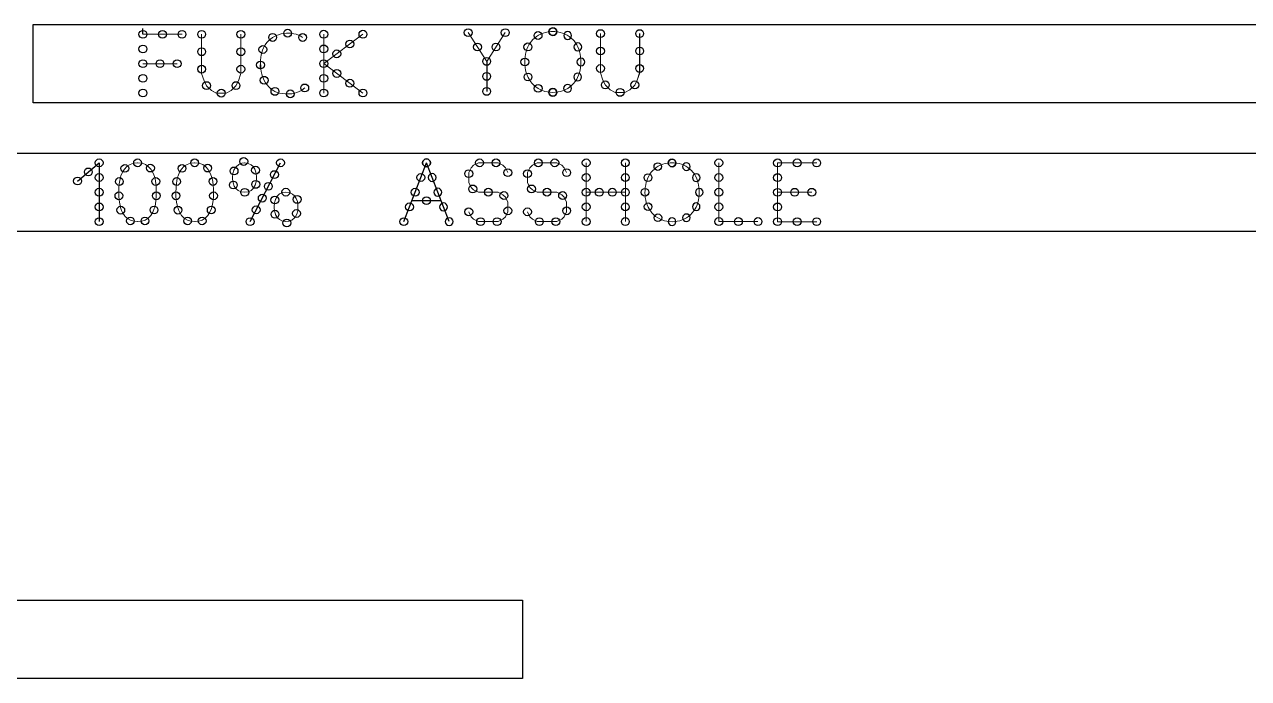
# Model space of a CAD drawing. Header units: millimetres. Extents: x 914 to 3588, y 1690 to 3669.
# Drawn here: x 1810 to 2434, y 1690 to 2024 of the extents above; entities that cross this region are included whole.
import ezdxf

# ---------------------------------------------------------------- set-up
doc = ezdxf.new("R2010")
doc.units = ezdxf.units.MM

# ---------------------------------------------------------------- blocks, each defined once
blk = doc.blocks.new('*U163')
blk.add_circle((0, 0), 2)
blk = doc.blocks.new('*U164')
at = {"color": 0, "linetype": 'ByBlock', "lineweight": -2, "transparency": 16777216}
for p, rotation in [((2145.41, 2264.32), 270), ((2165.4, 2264.32), 89.99999999999999), ((2145.41, 2255.43), 270), ((2165.4, 2255.43), 89.99999999999999), ((2145.41, 2246.54), 270), ((2165.4, 2246.54), 89.99999999999999), ((2147.88, 2238.15), 296.5650511770738), ((2162.92, 2238.15), 63.43494882290936)]:
    blk.add_blockref('*U163', p, dxfattribs=dict(at, rotation=rotation))
blk.add_blockref('*U163', (2155.4, 2234.32), dxfattribs=at)
blk = doc.blocks.new('*U165')
blk.add_circle((0, 0), 2)
blk = doc.blocks.new('*U166')
at = {"color": 0, "linetype": 'ByBlock', "lineweight": -2, "transparency": 16777216}
for p, rotation in [((1975.51, 2013.61), 36.85459019776831), ((1982.17, 2018.61), 36.85459019776831), ((1968.84, 2008.62), 36.85459019776831), ((1962.19, 2003.62), 143.0842167957475), ((1968.85, 1998.62), 143.0842167957475), ((1975.51, 1993.61), 143.0842167957475), ((1982.17, 1988.61), 143.0842167957475)]:
    blk.add_blockref('*U165', p, dxfattribs=dict(at, rotation=rotation))
blk = doc.blocks.new('*U167')
blk.add_circle((0, 0), 2)
blk = doc.blocks.new('*U168')
at = {"color": 0, "linetype": 'ByBlock', "lineweight": -2, "transparency": 16777216, "rotation": 270}
for p in [(1962.18, 2018.61), (1962.18, 2011.11), (1962.18, 2003.61), (1962.18, 1996.11), (1962.18, 1988.61)]:
    blk.add_blockref('*U167', p, dxfattribs=at)
blk = doc.blocks.new('*U169')
blk.add_circle((-0.01, -0.01), 2)
blk = doc.blocks.new('*U170')
at = {"color": 0, "linetype": 'ByBlock', "lineweight": -2, "transparency": 16777216, "rotation": 269.9474505915753}
for p in [(2045.3, 2004.74), (2045.3, 1997.09), (2045.29, 1989.44)]:
    blk.add_blockref('*U169', p, dxfattribs=at)
blk = doc.blocks.new('*U171')
blk.add_circle((0.03, 0.03), 2)
blk = doc.blocks.new('*U172')
at = {"color": 0, "linetype": 'ByBlock', "lineweight": -2, "transparency": 16777216}
for p, rotation in [((2094.13, 2105.42), 212.8762617522194), ((2101.69, 2107.39), 181.4144232114156), ((2088.93, 2099.61), 242.6317895710944), ((2087.35, 2091.91), 268.0250659890984), ((2088.95, 2084.24), 293.850473908068), ((2094.12, 2078.4), 331.0040404858862), ((2101.66, 2076.36), 357.8590986336741)]:
    blk.add_blockref('*U171', p, dxfattribs=dict(at, rotation=rotation))
blk = doc.blocks.new('*U173')
blk.add_circle((0.03, 0.03), 2)
blk = doc.blocks.new('*U174')
at = {"color": 0, "linetype": 'ByBlock', "lineweight": -2, "transparency": 16777216}
for p, rotation in [((2032.04, 2105.38), 212.8762617522194), ((2039.6, 2107.35), 181.4144232114156), ((2026.84, 2099.57), 242.6317895710942), ((2025.26, 2091.87), 268.0250659891157), ((2026.86, 2084.2), 293.850473908068), ((2032.03, 2078.36), 331.0040404858812), ((2039.57, 2076.32), 357.8590986336745)]:
    blk.add_blockref('*U173', p, dxfattribs=dict(at, rotation=rotation))
blk = doc.blocks.new('*U175')
blk.add_circle((0, 0), 2)
blk = doc.blocks.new('*U176')
at = {"color": 0, "linetype": 'ByBlock', "lineweight": -2, "transparency": 16777216}
for p, rotation in [((2145.41, 2264.32), 270), ((2165.4, 2264.32), 89.99999999999999), ((2145.41, 2255.43), 270), ((2165.4, 2255.43), 89.99999999999999), ((2145.41, 2246.54), 270), ((2165.4, 2246.54), 89.99999999999999), ((2147.88, 2238.15), 296.5650511770738), ((2162.92, 2238.15), 63.43494882290936)]:
    blk.add_blockref('*U175', p, dxfattribs=dict(at, rotation=rotation))
blk.add_blockref('*U175', (2155.4, 2234.32), dxfattribs=at)
blk = doc.blocks.new('*U182')
blk.add_circle((0, 0), 2)
blk = doc.blocks.new('*U183')
at = {"color": 0, "linetype": 'ByBlock', "lineweight": -2, "transparency": 16777216}
for p in [(2180.88, 2264.32), (2189.29, 2264.32), (2181.41, 2234.32), (2189.82, 2234.32)]:
    blk.add_blockref('*U182', p, dxfattribs=at)
for p, rotation in [((2175.37, 2258.79), 89.99999999999999), ((2195.33, 2259.32), 296.2586595547999), ((2177.41, 2251), 135.0000000000105), ((2185.35, 2249.34), 180), ((2193.28, 2247.63), 135.7638984609377), ((2175.37, 2239.33), 296.2586595548125), ((2195.33, 2239.86), 90)]:
    blk.add_blockref('*U182', p, dxfattribs=dict(at, rotation=rotation))
blk = doc.blocks.new('*U199')
blk.add_circle((0.03, 0.02), 1.94)
blk = doc.blocks.new('*U200')
at = {"color": 0, "linetype": 'ByBlock', "lineweight": -2, "transparency": 16777216}
for p, rotation in [((1966.08, 2037.04), 212.8762617522193), ((1973.4, 2038.95), 181.4144232114158), ((1961.05, 2031.42), 242.6317895710942), ((1959.52, 2023.97), 268.0250659890984), ((1961.07, 2016.54), 293.8504739080679), ((1966.07, 2010.9), 331.0040404858861), ((1973.37, 2008.92), 357.859098633674)]:
    blk.add_blockref('*U199', p, dxfattribs=dict(at, rotation=rotation))
blk = doc.blocks.new('*U201')
blk.add_circle((0, 0), 2)
blk = doc.blocks.new('*U202')
at = {"color": 0, "linetype": 'ByBlock', "lineweight": -2, "transparency": 16777216, "rotation": 40.13617676390348}
for p in [(1847.64, 1953), (1842.14, 1948.36), (1836.63, 1943.72)]:
    blk.add_blockref('*U201', p, dxfattribs=at)
blk = doc.blocks.new('*U203')
blk.add_circle((0, 0), 2)
blk = doc.blocks.new('*U204')
at = {"color": 0, "linetype": 'ByBlock', "lineweight": -2, "transparency": 16777216, "rotation": 90}
for p in [(1847.64, 1953), (1847.64, 1945.5), (1847.64, 1938), (1847.64, 1930.5), (1847.64, 1923)]:
    blk.add_blockref('*U203', p, dxfattribs=at)
blk = doc.blocks.new('*U205')
blk.add_circle((2.11, -0.02), 1.97)
blk = doc.blocks.new('*U206')
at = {"color": 0, "linetype": 'ByBlock', "lineweight": -2, "transparency": 16777216}
for p, rotation in [((1865.12, 1952.8), 6.044092162240112), ((1859.59, 1948.39), 57.47510971221061), ((1872.11, 1951.54), 324.5445255655567), ((1857.78, 1941.36), 85.45195759087382), ((1875.98, 1945.52), 285.7807533095264), ((1857.83, 1934.06), 94.12759170251279), ((1876.8, 1938.28), 270.8069294551049), ((1859.84, 1927.09), 123.9435870197501), ((1876.11, 1931.02), 257.300415510403), ((1865.68, 1923.15), 174.6232945719456), ((1872.59, 1924.76), 221.9872124958673)]:
    blk.add_blockref('*U205', p, dxfattribs=dict(at, rotation=rotation))
blk = doc.blocks.new('*U213')
blk.add_circle((0, 0), 2)
blk = doc.blocks.new('*U214')
at = {"color": 0, "linetype": 'ByBlock', "lineweight": -2, "transparency": 16777216, "rotation": 62.63178957111196}
for p in [(1940.14, 1953), (1937.03, 1947), (1933.93, 1941), (1930.82, 1935), (1927.71, 1929), (1924.61, 1923)]:
    blk.add_blockref('*U213', p, dxfattribs=at)
blk = doc.blocks.new('*U217')
blk.add_circle((3.31, -0.5), 2)
blk = doc.blocks.new('*U218')
at = {"color": 0, "linetype": 'ByBlock', "lineweight": -2, "transparency": 16777216}
for p, rotation in [((1936.86, 1930.68), 92.54480437978434), ((1939.62, 1937.12), 24.56717132059612), ((1946.45, 1936.87), 319.3987053549886), ((1939.43, 1924.17), 137.7263109939036), ((1949.03, 1930.4), 265.6012946450119), ((1946.2, 1924.06), 220.0728900523503)]:
    blk.add_blockref('*U217', p, dxfattribs=dict(at, rotation=rotation))
blk = doc.blocks.new('*U219')
blk.add_circle((0, 0), 2.01)
blk = doc.blocks.new('*U220')
at = {"color": 0, "linetype": 'ByBlock', "lineweight": -2, "transparency": 16777216, "rotation": 68.9490968954658}
for p in [(1915.06, 1856.4), (1912.17, 1848.9), (1909.28, 1841.4), (1906.4, 1833.9), (1903.51, 1826.4)]:
    blk.add_blockref('*U219', p, dxfattribs=at)
blk = doc.blocks.new('*U223')
blk.add_circle((0, 0), 2)
blk.add_circle((0, 0), 2)
blk = doc.blocks.new('*U224')
at = {"color": 0, "linetype": 'ByBlock', "lineweight": -2, "transparency": 16777216, "rotation": 180}
for p in [(2096.04, 1938), (2102.69, 1938), (2109.35, 1938), (2116, 1938)]:
    blk.add_blockref('*U223', p, dxfattribs=at)
blk = doc.blocks.new('*U227')
blk.add_circle((3.31, -0.5), 2)
blk = doc.blocks.new('*U228')
at = {"color": 0, "linetype": 'ByBlock', "lineweight": -2, "transparency": 16777216}
for p, rotation in [((1871.58, 1834.02), 24.56717132059614), ((1868.83, 1827.58), 92.54480437978431), ((1878.41, 1833.77), 319.3987053549886), ((1871.39, 1821.07), 137.7263109939036), ((1881, 1827.3), 265.6012946450119), ((1878.16, 1820.96), 220.0728900523503)]:
    blk.add_blockref('*U227', p, dxfattribs=dict(at, rotation=rotation))
blk = doc.blocks.new('*U231')
blk.add_circle((2.11, -0.02), 1.97)
blk = doc.blocks.new('*U232')
at = {"color": 0, "linetype": 'ByBlock', "lineweight": -2, "transparency": 16777216}
for p, rotation in [((1894.27, 1952.8), 6.044092162240112), ((1888.74, 1948.39), 57.47510971221061), ((1901.26, 1951.54), 324.5445255655567), ((1886.94, 1941.36), 85.45195759087382), ((1905.13, 1945.52), 285.7807533095264), ((1886.98, 1934.06), 94.1275917025128), ((1905.96, 1938.28), 270.8069294551049), ((1889, 1927.09), 123.9435870197501), ((1905.27, 1931.02), 257.300415510403), ((1894.84, 1923.15), 174.6232945719456), ((1901.75, 1924.76), 221.9872124958673)]:
    blk.add_blockref('*U231', p, dxfattribs=dict(at, rotation=rotation))
blk = doc.blocks.new('*U235')
blk.add_circle((0, 0), 2)
blk = doc.blocks.new('*U236')
at = {"color": 0, "linetype": 'ByBlock', "lineweight": -2, "transparency": 16777216}
for p in [(2180.88, 2264.32), (2189.29, 2264.32), (2181.41, 2234.32), (2189.82, 2234.32)]:
    blk.add_blockref('*U235', p, dxfattribs=at)
for p, rotation in [((2175.37, 2258.79), 89.99999999999999), ((2195.33, 2259.32), 296.2586595547999), ((2177.41, 2251), 135.0000000000105), ((2185.35, 2249.34), 180), ((2193.28, 2247.63), 135.7638984609377), ((2175.37, 2239.33), 296.2586595548125), ((2195.33, 2239.86), 90)]:
    blk.add_blockref('*U235', p, dxfattribs=dict(at, rotation=rotation))
blk = doc.blocks.new('*U237')
blk.add_circle((0, 0), 2.01)
blk = doc.blocks.new('*U238')
at = {"color": 0, "linetype": 'ByBlock', "lineweight": -2, "transparency": 16777216, "rotation": 68.9490968954658}
for p in [(1915.06, 1856.4), (1912.17, 1848.9), (1909.28, 1841.4), (1906.4, 1833.9), (1903.51, 1826.4)]:
    blk.add_blockref('*U237', p, dxfattribs=at)

msp = doc.modelspace()

# ---------------------------------------------------------------- linework, layer by layer
for p, q in [((1869.96, 2018.58), (1869.96, 2021.58)), ((1929.9, 2000.8), (1929.9, 2002.92)), ((1929.9, 2002.92), (1929.9, 2000.8))]:
    msp.add_line(p, q)
at = {"color": 139, "lineweight": 0}
for p, q in [((1889.91, 2018.58), (1869.96, 2018.58)), ((1936.07, 2016.94), (1935, 2016.17)), ((1936.76, 2017.35), (1936.07, 2016.94)), ((1937.95, 2017.92), (1936.76, 2017.35)), ((1939.18, 2018.39), (1937.95, 2017.92)), ((1940.46, 2018.74), (1939.18, 2018.39)), ((1941.76, 2018.99), (1940.46, 2018.74)), ((1943.12, 2019.12), (1941.76, 2018.99)), ((1944.02, 2019.15), (1943.12, 2019.12)), ((1945.47, 2019.08), (1944.02, 2019.15)), ((1946.84, 2018.9), (1945.47, 2019.08)), ((1948.13, 2018.59), (1946.84, 2018.9)), ((1949.34, 2018.14), (1948.13, 2018.59)), ((1950.48, 2017.58), (1949.34, 2018.14)), ((1951.42, 2016.96), (1950.48, 2017.58)), ((1931.01, 2010.55), (1930.59, 2009.32)), ((1931.51, 2011.7), (1931.01, 2010.55)), ((1931.68, 2012.05), (1931.51, 2011.7)), ((1932.35, 2013.24), (1931.68, 2012.05)), ((1933.14, 2014.32), (1932.35, 2013.24)), ((1934.02, 2015.3), (1933.14, 2014.32)), ((1935, 2016.17), (1934.02, 2015.3)), ((1929.91, 2005.32), (1929.87, 2003.87)), ((1929.87, 2003.87), (1929.87, 2003.67)), ((1930.06, 2006.71), (1929.91, 2005.32)), ((1930.28, 2008.06), (1930.06, 2006.71)), ((1930.59, 2009.32), (1930.28, 2008.06)), ((1929.87, 2003.67), (1929.93, 2002.29)), ((1929.93, 2002.29), (1930.07, 2000.93)), ((1930.07, 2000.93), (1930.29, 1999.61)), ((1930.29, 1999.61), (1930.59, 1998.32)), ((1930.59, 1998.32), (1931, 1997.06)), ((1931, 1997.06), (1931.47, 1995.83)), ((1931.47, 1995.83), (1931.82, 1995.05)), ((1931.82, 1995.05), (1932.48, 1993.83)), ((1932.48, 1993.83), (1933.24, 1992.74)), ((1933.24, 1992.74), (1934.1, 1991.74)), ((1934.1, 1991.74), (1935.04, 1990.87)), ((1935.04, 1990.87), (1936.09, 1990.11)), ((1936.09, 1990.11), (1936.26, 1990.01)), ((1936.26, 1990.01), (1937.3, 1989.43)), ((1937.3, 1989.43), (1938.45, 1988.96)), ((1938.45, 1988.96), (1939.67, 1988.6)), ((1939.67, 1988.6), (1941.01, 1988.34)), ((1941.01, 1988.34), (1942.44, 1988.18)), ((1942.44, 1988.18), (1943.95, 1988.13)), ((1943.95, 1988.13), (1944.54, 1988.14)), ((1944.54, 1988.14), (1945.94, 1988.26)), ((1945.94, 1988.26), (1947.27, 1988.49)), ((1947.27, 1988.49), (1948.53, 1988.86)), ((1948.53, 1988.86), (1949.72, 1989.34)), ((1949.72, 1989.34), (1950.84, 1989.97)), ((1950.84, 1989.97), (1951.89, 1990.71)), ((1951.89, 1990.71), (1952.48, 1991.21)), ((2096.04, 1953), (2096.04, 1923)), ((2116, 1953), (2116, 1923)), ((2116, 1938), (2096.04, 1938))]:
    msp.add_line(p, q, dxfattribs=at)
at = {"color": 139}
for p, q in [((2045.3, 2004.74), (2045.29, 1989.44)), ((1836.63, 1943.72), (1847.64, 1953)), ((1847.64, 1953), (1847.64, 1923)), ((1924.61, 1923), (1940.14, 1953)), ((2003.04, 1923), (2014.59, 1953)), ((2026.13, 1923), (2014.59, 1953)), ((2007.16, 1933.71), (2022.01, 1933.71))]:
    msp.add_line(p, q, dxfattribs=at)
for points in [[(1813.96, 2023.59), (2963.96, 2023.59), (2963.96, 1983.59), (1813.96, 1983.59)], [(1550.71, 1958), (2700.71, 1958), (2700.71, 1918), (1550.71, 1918)], [(913.51, 1729.89), (2063.51, 1729.89), (2063.51, 1689.89), (913.51, 1689.89)]]:
    msp.add_lwpolyline(points, close=True)
at = {"color": 139, "lineweight": 0}
for points in [[(1899.91, 2018.58), (1899.91, 1998.59), (1901.15, 1994.82), (1902.42, 1992.35), (1904.89, 1989.84), (1907.39, 1988.58), (1912.39, 1988.58), (1914.9, 1989.84), (1917.37, 1992.35), (1918.63, 1994.82), (1919.87, 1998.59), (1919.87, 2018.58)], [(1899.91, 2018.58), (1899.91, 1998.59), (1901.18, 1994.82), (1902.42, 1992.35), (1904.92, 1989.84), (1907.42, 1988.58), (1912.39, 1988.58), (1914.9, 1989.84), (1917.4, 1992.35), (1918.63, 1994.82), (1919.9, 1998.59), (1919.9, 2018.58)], [(1962.18, 1988.61), (1962.18, 2018.61)], [(1982.17, 2018.61), (1962.18, 2003.63), (1982.17, 1988.61)], [(2045.28, 2004.74), (2035.84, 2019.43)], [(2045.3, 2004.74), (2054.74, 2019.43)], [(2079.05, 2019.96), (2077.99, 2019.93), (2076.62, 2019.8), (2075.31, 2019.55), (2074.05, 2019.19), (2072.87, 2018.72), (2071.73, 2018.14), (2070.66, 2017.45), (2069.66, 2016.66), (2068.7, 2015.74), (2068.22, 2015.21), (2067.49, 2014.26), (2066.84, 2013.23), (2066.26, 2012.12), (2065.79, 2010.95), (2065.4, 2009.72), (2065.09, 2008.4), (2064.88, 2007.01), (2064.75, 2005.57), (2064.7, 2004.05), (2064.74, 2002.99), (2064.87, 2001.66), (2065.1, 2000.35), (2065.43, 1999.05), (2065.87, 1997.8), (2066.42, 1996.56), (2066.88, 1995.69), (2067.59, 1994.57), (2068.42, 1993.53), (2069.33, 1992.58), (2070.35, 1991.73), (2071.47, 1990.98), (2072.55, 1990.38), (2073.74, 1989.85), (2074.99, 1989.45), (2076.28, 1989.16), (2077.63, 1988.98), (2079.03, 1988.93)], [(2079, 2019.96), (2080.06, 2019.93), (2081.43, 2019.8), (2082.74, 2019.55), (2084, 2019.19), (2085.18, 2018.72), (2086.32, 2018.14), (2087.39, 2017.45), (2088.39, 2016.66), (2089.35, 2015.74), (2089.83, 2015.21), (2090.56, 2014.26), (2091.21, 2013.23), (2091.79, 2012.12), (2092.26, 2010.95), (2092.65, 2009.72), (2092.96, 2008.4), (2093.17, 2007.01), (2093.3, 2005.57), (2093.35, 2004.05), (2093.31, 2002.99), (2093.18, 2001.66), (2092.95, 2000.35), (2092.62, 1999.05), (2092.18, 1997.8), (2091.63, 1996.56), (2091.17, 1995.69), (2090.46, 1994.57), (2089.63, 1993.53), (2088.72, 1992.58), (2087.7, 1991.73), (2086.58, 1990.98), (2085.5, 1990.38), (2084.31, 1989.85), (2083.06, 1989.45), (2081.77, 1989.16), (2080.42, 1988.98), (2079.03, 1988.93)], [(2103.31, 2018.93), (2103.31, 1998.94), (2104.55, 1995.17), (2105.82, 1992.7), (2108.29, 1990.2), (2110.79, 1988.93), (2115.79, 1988.93), (2118.3, 1990.2), (2120.77, 1992.7), (2122.03, 1995.17), (2123.27, 1998.94), (2123.27, 2018.93)], [(2103.31, 2018.93), (2103.31, 1998.94), (2104.58, 1995.17), (2105.82, 1992.7), (2108.32, 1990.2), (2110.82, 1988.93), (2115.79, 1988.93), (2118.3, 1990.2), (2120.8, 1992.7), (2122.03, 1995.17), (2123.3, 1998.94), (2123.3, 2018.93)], [(1887.41, 2003.59), (1869.96, 2003.59)], [(2036.13, 1928.01), (2037.37, 1925.5), (2038.6, 1924.27), (2041.1, 1923), (2051.08, 1923), (2053.58, 1924.27), (2054.85, 1925.5), (2056.09, 1928.01), (2056.09, 1933.01), (2054.85, 1935.52), (2053.58, 1936.75), (2051.08, 1938.02), (2041.1, 1938.02), (2038.6, 1939.25), (2037.37, 1940.49), (2036.13, 1942.99), (2036.13, 1948), (2037.37, 1950.5), (2038.6, 1951.73), (2041.1, 1953), (2051.08, 1953), (2053.58, 1951.73), (2054.85, 1950.5), (2056.09, 1948)], [(2036.13, 1928.01), (2037.37, 1925.5), (2038.6, 1924.27), (2041.1, 1923), (2051.08, 1923), (2053.58, 1924.27), (2054.85, 1925.5), (2056.09, 1928.01), (2056.09, 1933.01), (2054.85, 1935.52), (2053.58, 1936.75), (2051.08, 1938.02), (2041.1, 1938.02), (2038.6, 1939.25), (2037.37, 1940.49), (2036.13, 1942.99), (2036.13, 1948), (2037.37, 1950.5), (2038.6, 1951.73), (2041.1, 1953), (2051.08, 1953), (2053.58, 1951.73), (2054.85, 1950.5), (2056.09, 1948)], [(2066.09, 1928.01), (2067.32, 1925.5), (2068.56, 1924.27), (2071.06, 1923), (2081.04, 1923), (2083.54, 1924.27), (2084.81, 1925.5), (2086.04, 1928.01), (2086.04, 1933.01), (2084.81, 1935.52), (2083.54, 1936.75), (2081.04, 1938.02), (2071.06, 1938.02), (2068.56, 1939.25), (2067.32, 1940.49), (2066.09, 1942.99), (2066.09, 1948), (2067.32, 1950.5), (2068.56, 1951.73), (2071.06, 1953), (2081.04, 1953), (2083.54, 1951.73), (2084.81, 1950.5), (2086.04, 1948)], [(2066.09, 1928.01), (2067.32, 1925.5), (2068.56, 1924.27), (2071.06, 1923), (2081.04, 1923), (2083.54, 1924.27), (2084.81, 1925.5), (2086.04, 1928.01), (2086.04, 1933.01), (2084.81, 1935.52), (2083.54, 1936.75), (2081.04, 1938.02), (2071.06, 1938.02), (2068.56, 1939.25), (2067.32, 1940.49), (2066.09, 1942.99), (2066.09, 1948), (2067.32, 1950.5), (2068.56, 1951.73), (2071.06, 1953), (2081.04, 1953), (2083.54, 1951.73), (2084.81, 1950.5), (2086.04, 1948)], [(2139.87, 1953), (2138.85, 1952.98), (2137.53, 1952.85), (2136.25, 1952.61), (2135.04, 1952.26), (2133.89, 1951.8), (2132.79, 1951.25), (2131.76, 1950.58), (2130.78, 1949.81), (2129.86, 1948.92), (2129.39, 1948.41), (2128.69, 1947.48), (2128.06, 1946.49), (2127.5, 1945.41), (2127.05, 1944.29), (2126.67, 1943.09), (2126.36, 1941.82), (2126.16, 1940.48), (2126.04, 1939.08), (2125.99, 1937.61), (2126.02, 1936.59), (2126.15, 1935.3), (2126.38, 1934.03), (2126.69, 1932.78), (2127.12, 1931.56), (2127.65, 1930.36), (2128.09, 1929.52), (2128.79, 1928.43), (2129.58, 1927.43), (2130.47, 1926.51), (2131.45, 1925.69), (2132.54, 1924.96), (2133.59, 1924.38), (2134.73, 1923.87), (2135.95, 1923.48), (2137.2, 1923.2), (2138.5, 1923.03), (2139.85, 1922.98)], [(2139.82, 1953), (2140.85, 1952.98), (2142.17, 1952.85), (2143.45, 1952.61), (2144.66, 1952.26), (2145.81, 1951.8), (2146.91, 1951.25), (2147.94, 1950.58), (2148.91, 1949.81), (2149.84, 1948.92), (2150.3, 1948.4), (2151.01, 1947.48), (2151.64, 1946.49), (2152.2, 1945.41), (2152.65, 1944.29), (2153.03, 1943.09), (2153.33, 1941.81), (2153.53, 1940.48), (2153.66, 1939.07), (2153.71, 1937.61), (2153.67, 1936.59), (2153.55, 1935.3), (2153.32, 1934.02), (2153, 1932.77), (2152.57, 1931.56), (2152.04, 1930.36), (2151.6, 1929.52), (2150.91, 1928.43), (2150.11, 1927.43), (2149.23, 1926.51), (2148.24, 1925.69), (2147.16, 1924.96), (2146.11, 1924.38), (2144.96, 1923.87), (2143.75, 1923.48), (2142.5, 1923.2), (2141.2, 1923.03), (2139.85, 1922.98)], [(2163.67, 1953), (2163.67, 1923), (2183.63, 1923)], [(2213.58, 1952.96), (2193.63, 1952.96), (2193.63, 1922.96), (2213.58, 1922.96)], [(2211.08, 1937.98), (2193.63, 1937.98)]]:
    msp.add_lwpolyline(points, dxfattribs=at)
for points in [[(1865.12, 1952.8), (1863.39, 1952.23), (1861.91, 1951.29), (1861.68, 1951.09), (1860.49, 1949.81), (1859.49, 1948.24), (1858.72, 1946.4), (1858.49, 1945.64), (1858.12, 1944.03), (1857.85, 1942.2), (1857.69, 1940.2), (1857.65, 1937.99), (1857.67, 1936.24), (1857.83, 1934.03), (1858.12, 1932.02), (1858.53, 1930.22), (1859.08, 1928.63), (1859.74, 1927.24), (1860.54, 1926.05), (1860.74, 1925.8), (1862.04, 1924.57), (1863.57, 1923.71), (1865.28, 1923.18), (1867.21, 1923), (1867.42, 1923), (1869.38, 1923.21), (1871.09, 1923.8), (1872.57, 1924.73), (1872.79, 1924.94), (1873.98, 1926.21), (1874.96, 1927.78), (1875.73, 1929.65), (1875.96, 1930.36), (1876.32, 1931.98), (1876.58, 1933.78), (1876.73, 1935.78), (1876.8, 1937.99), (1876.78, 1939.61), (1876.64, 1941.66), (1876.44, 1943.43), (1876.14, 1944.94), (1875.85, 1945.99), (1875.16, 1947.76), (1874.32, 1949.31), (1874.12, 1949.61), (1872.86, 1951), (1871.36, 1952.07), (1870.9, 1952.3), (1869.17, 1952.82), (1867.21, 1953), (1867.05, 1953)], [(1894.27, 1952.8), (1892.54, 1952.23), (1891.06, 1951.29), (1890.83, 1951.09), (1889.65, 1949.81), (1888.65, 1948.24), (1887.87, 1946.4), (1887.65, 1945.64), (1887.28, 1944.03), (1887.01, 1942.2), (1886.85, 1940.2), (1886.8, 1937.99), (1886.83, 1936.24), (1886.99, 1934.03), (1887.28, 1932.02), (1887.69, 1930.22), (1888.24, 1928.63), (1888.9, 1927.24), (1889.7, 1926.05), (1889.9, 1925.8), (1891.2, 1924.57), (1892.73, 1923.71), (1894.43, 1923.18), (1896.37, 1923), (1896.58, 1923), (1898.53, 1923.21), (1900.24, 1923.8), (1901.72, 1924.73), (1901.95, 1924.94), (1903.14, 1926.21), (1904.12, 1927.78), (1904.89, 1929.65), (1905.12, 1930.36), (1905.48, 1931.98), (1905.73, 1933.78), (1905.89, 1935.78), (1905.96, 1937.99), (1905.94, 1939.61), (1905.8, 1941.66), (1905.6, 1943.43), (1905.3, 1944.94), (1905, 1945.99), (1904.32, 1947.76), (1903.48, 1949.31), (1903.27, 1949.61), (1902.02, 1951), (1900.52, 1952.07), (1900.06, 1952.3), (1898.33, 1952.82), (1896.37, 1953), (1896.21, 1953)], [(1925.13, 1938.86), (1926.34, 1940.07), (1926.41, 1940.16), (1927.22, 1941.66), (1927.71, 1943.36), (1927.88, 1945.26), (1927.84, 1946.23), (1927.58, 1948.17), (1927, 1949.78), (1926.14, 1951.06), (1925.17, 1951.96), (1923.63, 1952.74), (1921.86, 1953), (1920.43, 1952.82), (1918.84, 1952.19), (1917.45, 1951.04), (1917.12, 1950.64), (1916.33, 1949.21), (1915.84, 1947.51), (1915.69, 1945.48), (1915.71, 1944.69), (1915.97, 1942.77), (1916.55, 1941.16), (1917.43, 1939.85), (1918.53, 1938.93), (1920.08, 1938.2), (1921.88, 1937.96), (1923.58, 1938.16)], [(1925.11, 1938.88), (1926.32, 1940.1), (1926.36, 1940.16), (1927.2, 1941.69), (1927.69, 1943.38), (1927.86, 1945.28), (1927.82, 1946.27), (1927.55, 1948.19), (1926.98, 1949.8), (1926.12, 1951.08), (1925.15, 1951.96), (1923.61, 1952.74), (1921.84, 1953), (1920.43, 1952.85), (1918.84, 1952.21), (1917.45, 1951.04), (1917.12, 1950.64), (1916.33, 1949.23), (1915.84, 1947.51), (1915.69, 1945.5), (1915.71, 1944.71), (1915.97, 1942.77), (1916.55, 1941.16), (1917.43, 1939.85), (1918.51, 1938.93), (1920.08, 1938.2), (1921.88, 1937.96), (1923.56, 1938.18)], [(1939.6, 1937.14), (1938.38, 1935.93), (1938.32, 1935.84), (1937.5, 1934.34), (1937.02, 1932.64), (1936.84, 1930.74), (1936.88, 1929.77), (1937.15, 1927.83), (1937.72, 1926.22), (1938.58, 1924.94), (1939.55, 1924.04), (1941.1, 1923.27), (1942.86, 1923), (1944.3, 1923.18), (1945.88, 1923.82), (1947.27, 1924.96), (1947.61, 1925.36), (1948.4, 1926.8), (1948.88, 1928.49), (1949.04, 1930.52), (1949.02, 1931.32), (1948.75, 1933.24), (1948.18, 1934.85), (1947.3, 1936.15), (1946.19, 1937.07), (1944.65, 1937.8), (1942.84, 1938.05), (1941.14, 1937.85)], [(1939.62, 1937.12), (1938.41, 1935.91), (1938.36, 1935.84), (1937.52, 1934.32), (1937.04, 1932.62), (1936.86, 1930.72), (1936.91, 1929.73), (1937.17, 1927.81), (1937.74, 1926.2), (1938.61, 1924.92), (1939.58, 1924.04), (1941.12, 1923.27), (1942.88, 1923), (1944.3, 1923.16), (1945.88, 1923.8), (1947.27, 1924.96), (1947.61, 1925.36), (1948.4, 1926.77), (1948.88, 1928.49), (1949.04, 1930.5), (1949.02, 1931.3), (1948.75, 1933.24), (1948.18, 1934.85), (1947.3, 1936.15), (1946.22, 1937.07), (1944.65, 1937.8), (1942.84, 1938.05), (1941.16, 1937.82)]]:
    msp.add_lwpolyline(points, close=True, dxfattribs=at)
for centre, radius in [((1869.96, 2018.58), 2), ((1879.94, 2018.58), 2), ((1889.91, 2018.58), 2), ((1936.13, 2016.98), 2), ((1943.8, 2019.14), 2), ((1951.42, 2016.96), 2), ((2035.84, 2019.43), 2), ((2054.74, 2019.43), 2), ((1869.96, 2011.08), 2), ((1931.13, 2010.82), 2), ((2040.57, 2012.09), 2), ((2050.01, 2012.09), 2), ((1869.96, 2003.58), 2), ((1878.68, 2003.59), 2), ((1887.41, 2003.59), 2), ((1929.9, 2002.92), 2), ((2045.29, 2004.75), 2), ((1869.96, 1996.11), 2), ((1931.78, 1995.13), 2), ((1937.28, 1989.44), 2), ((1952.48, 1991.21), 2), ((1869.96, 1988.61), 2), ((1945.16, 1988.19), 2), ((2096.04, 1953), 2), ((2116, 1953), 2), ((2139.85, 1952.98), 1.94), ((2163.67, 1953), 2), ((2193.63, 1952.96), 2), ((2203.61, 1952.96), 2), ((2213.58, 1952.96), 2), ((2132.55, 1951.06), 1.94), ((2096.04, 1945.5), 2), ((2116, 1945.5), 2), ((2127.54, 1945.44), 1.94), ((2163.67, 1945.5), 2), ((2193.63, 1945.46), 2), ((2014.59, 1933.71), 2.01), ((2096.04, 1938), 2), ((2126.02, 1938), 1.94), ((2163.67, 1938), 2), ((2193.63, 1937.96), 2), ((2202.35, 1937.98), 2), ((2211.08, 1937.98), 2), ((2096.04, 1930.53), 2), ((2116, 1930.53), 2), ((2127.58, 1930.58), 1.94), ((2163.67, 1930.53), 2), ((2193.63, 1930.5), 2), ((2096.04, 1923.03), 2), ((2116, 1923.03), 2), ((2132.58, 1924.96), 1.94), ((2163.67, 1923.03), 2), ((2173.65, 1923.03), 2), ((2183.63, 1923.03), 2), ((2193.63, 1923), 2), ((2203.61, 1923), 2), ((2213.58, 1923), 2)]:
    msp.add_circle(centre, radius)

# ---------------------------------------------------------------- block references
for name, p in [('*U164', (-245.49, -245.75)), ('*U166', (0, 0)), ('*U168', (0, 0)), ('*U172', (-22.64, -87.43)), ('*U176', (-42.09, -245.39)), ('*U170', (0, 0)), ('*U202', (0, 0)), ('*U204', (0, 0)), ('*U206', (0, 0)), ('*U232', (0, 0)), ('*U214', (0, 0)), ('*U220', (99.53, 96.6)), ('*U183', (-139.24, -311.32)), ('*U236', (-109.29, -311.32)), ('*U218', (0, 0)), ('*U224', (0, 0))]:
    msp.add_blockref(name, p)
at = {"xscale": -1}
for name, p in [('*U174', (4118.6, -87.39)), ('*U238', (3929.64, 96.6))]:
    msp.add_blockref(name, p, dxfattribs=at)
at = {"rotation": 180}
msp.add_blockref('*U228', (3796.69, 3772.9), dxfattribs=at)
at = {"extrusion": (0, 0, -1), "zscale": -0.9999999999999998, "rotation": 0.0028977994456015}
msp.add_blockref('*U200', (-4113.12, -86.05), dxfattribs=at)

doc.saveas('drawing.dxf')
